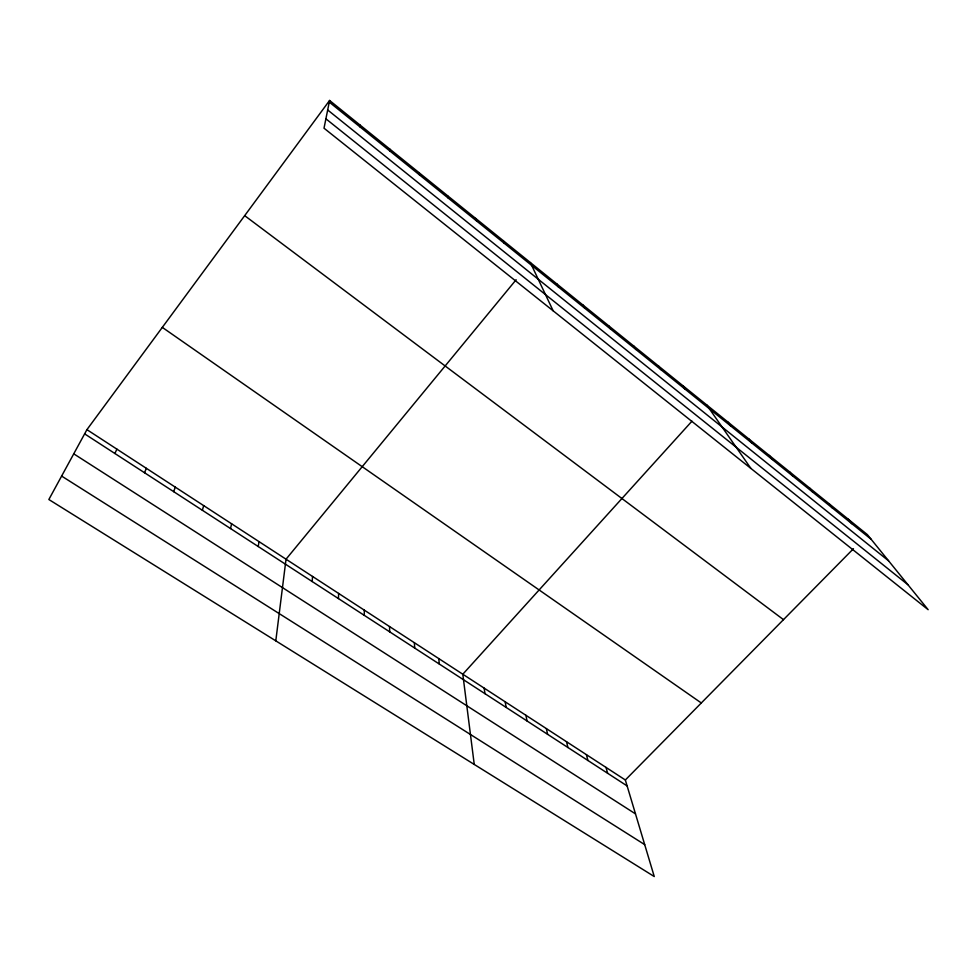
<?xml version="1.0" encoding="UTF-8"?>
<svg xmlns="http://www.w3.org/2000/svg" width="977" height="977" viewBox="0 0 977 977"><rect width="100%" height="100%" fill="white"/><g stroke="black" fill="none" stroke-linecap="round" stroke-linejoin="round"><path stroke-width="1.47" d="M364.287 615.351L364.299 610.136M359.89 126.815L359.951 124.958M338.433 598.571L338.64 593.442M312.151 581.51L312.555 576.467M275.795 640.851L286.029 559.21L516.137 279.74M258.209 546.509L259.052 541.649M329.591 100.46L324.01 128.195L928.15 609.697L867.356 534.614L329.591 100.46L86.929 429.648L48.85 499.516L654.26 876.54L625.341 779.988L86.929 429.648M230.535 528.545L231.598 523.782M202.386 510.275L203.668 505.622M173.723 491.675L175.249 487.12M144.559 472.746L146.33 468.313M114.871 453.475L116.898 449.151M691.96 421.185L462.805 674.228L474.248 764.441M625.341 779.988L853.471 548.695M61.624 476.08L644.698 844.616M73.751 453.829L635.49 813.878M84.633 433.861L627.112 785.923M162.316 327.38L701.303 702.976M244.677 215.648L783.481 619.65M325.903 118.815L907.938 584.722M327.674 109.974L888.569 560.822M329.261 102.109L871.057 539.194M848.317 519.239L851.907 523.745M828.984 503.643L832.465 508.052M809.371 487.804L812.717 492.127M789.453 471.72L792.689 475.958M769.241 455.404L772.331 459.544M748.712 438.832L751.667 442.874M727.865 422.003L730.686 425.948M706.689 404.905L750.898 468.423M682.813 385.634L685.329 389.359M658.522 366.009L660.855 369.611M633.792 346.053L635.954 349.522M608.622 325.732L610.588 329.066M582.988 305.032L584.771 308.231M556.89 283.965L558.478 287.018M530.316 262.508L553.153 310.82M503.24 240.647L504.401 243.395M475.665 218.384L476.593 220.961M447.551 195.693L448.248 198.099M605.996 767.397L607.657 773.296M586.395 754.647L587.922 760.485M566.513 741.714L567.918 747.503M546.351 728.598L547.621 734.338M418.913 172.563L419.365 174.798M525.907 715.286L527.043 720.977M505.17 701.804L506.171 707.433M484.14 688.113L484.995 693.682M389.713 148.993L389.921 151.044M438.783 658.596L439.308 664.03M414.358 642.707L414.712 648.069M389.53 626.55L389.701 631.85"/></g></svg>
